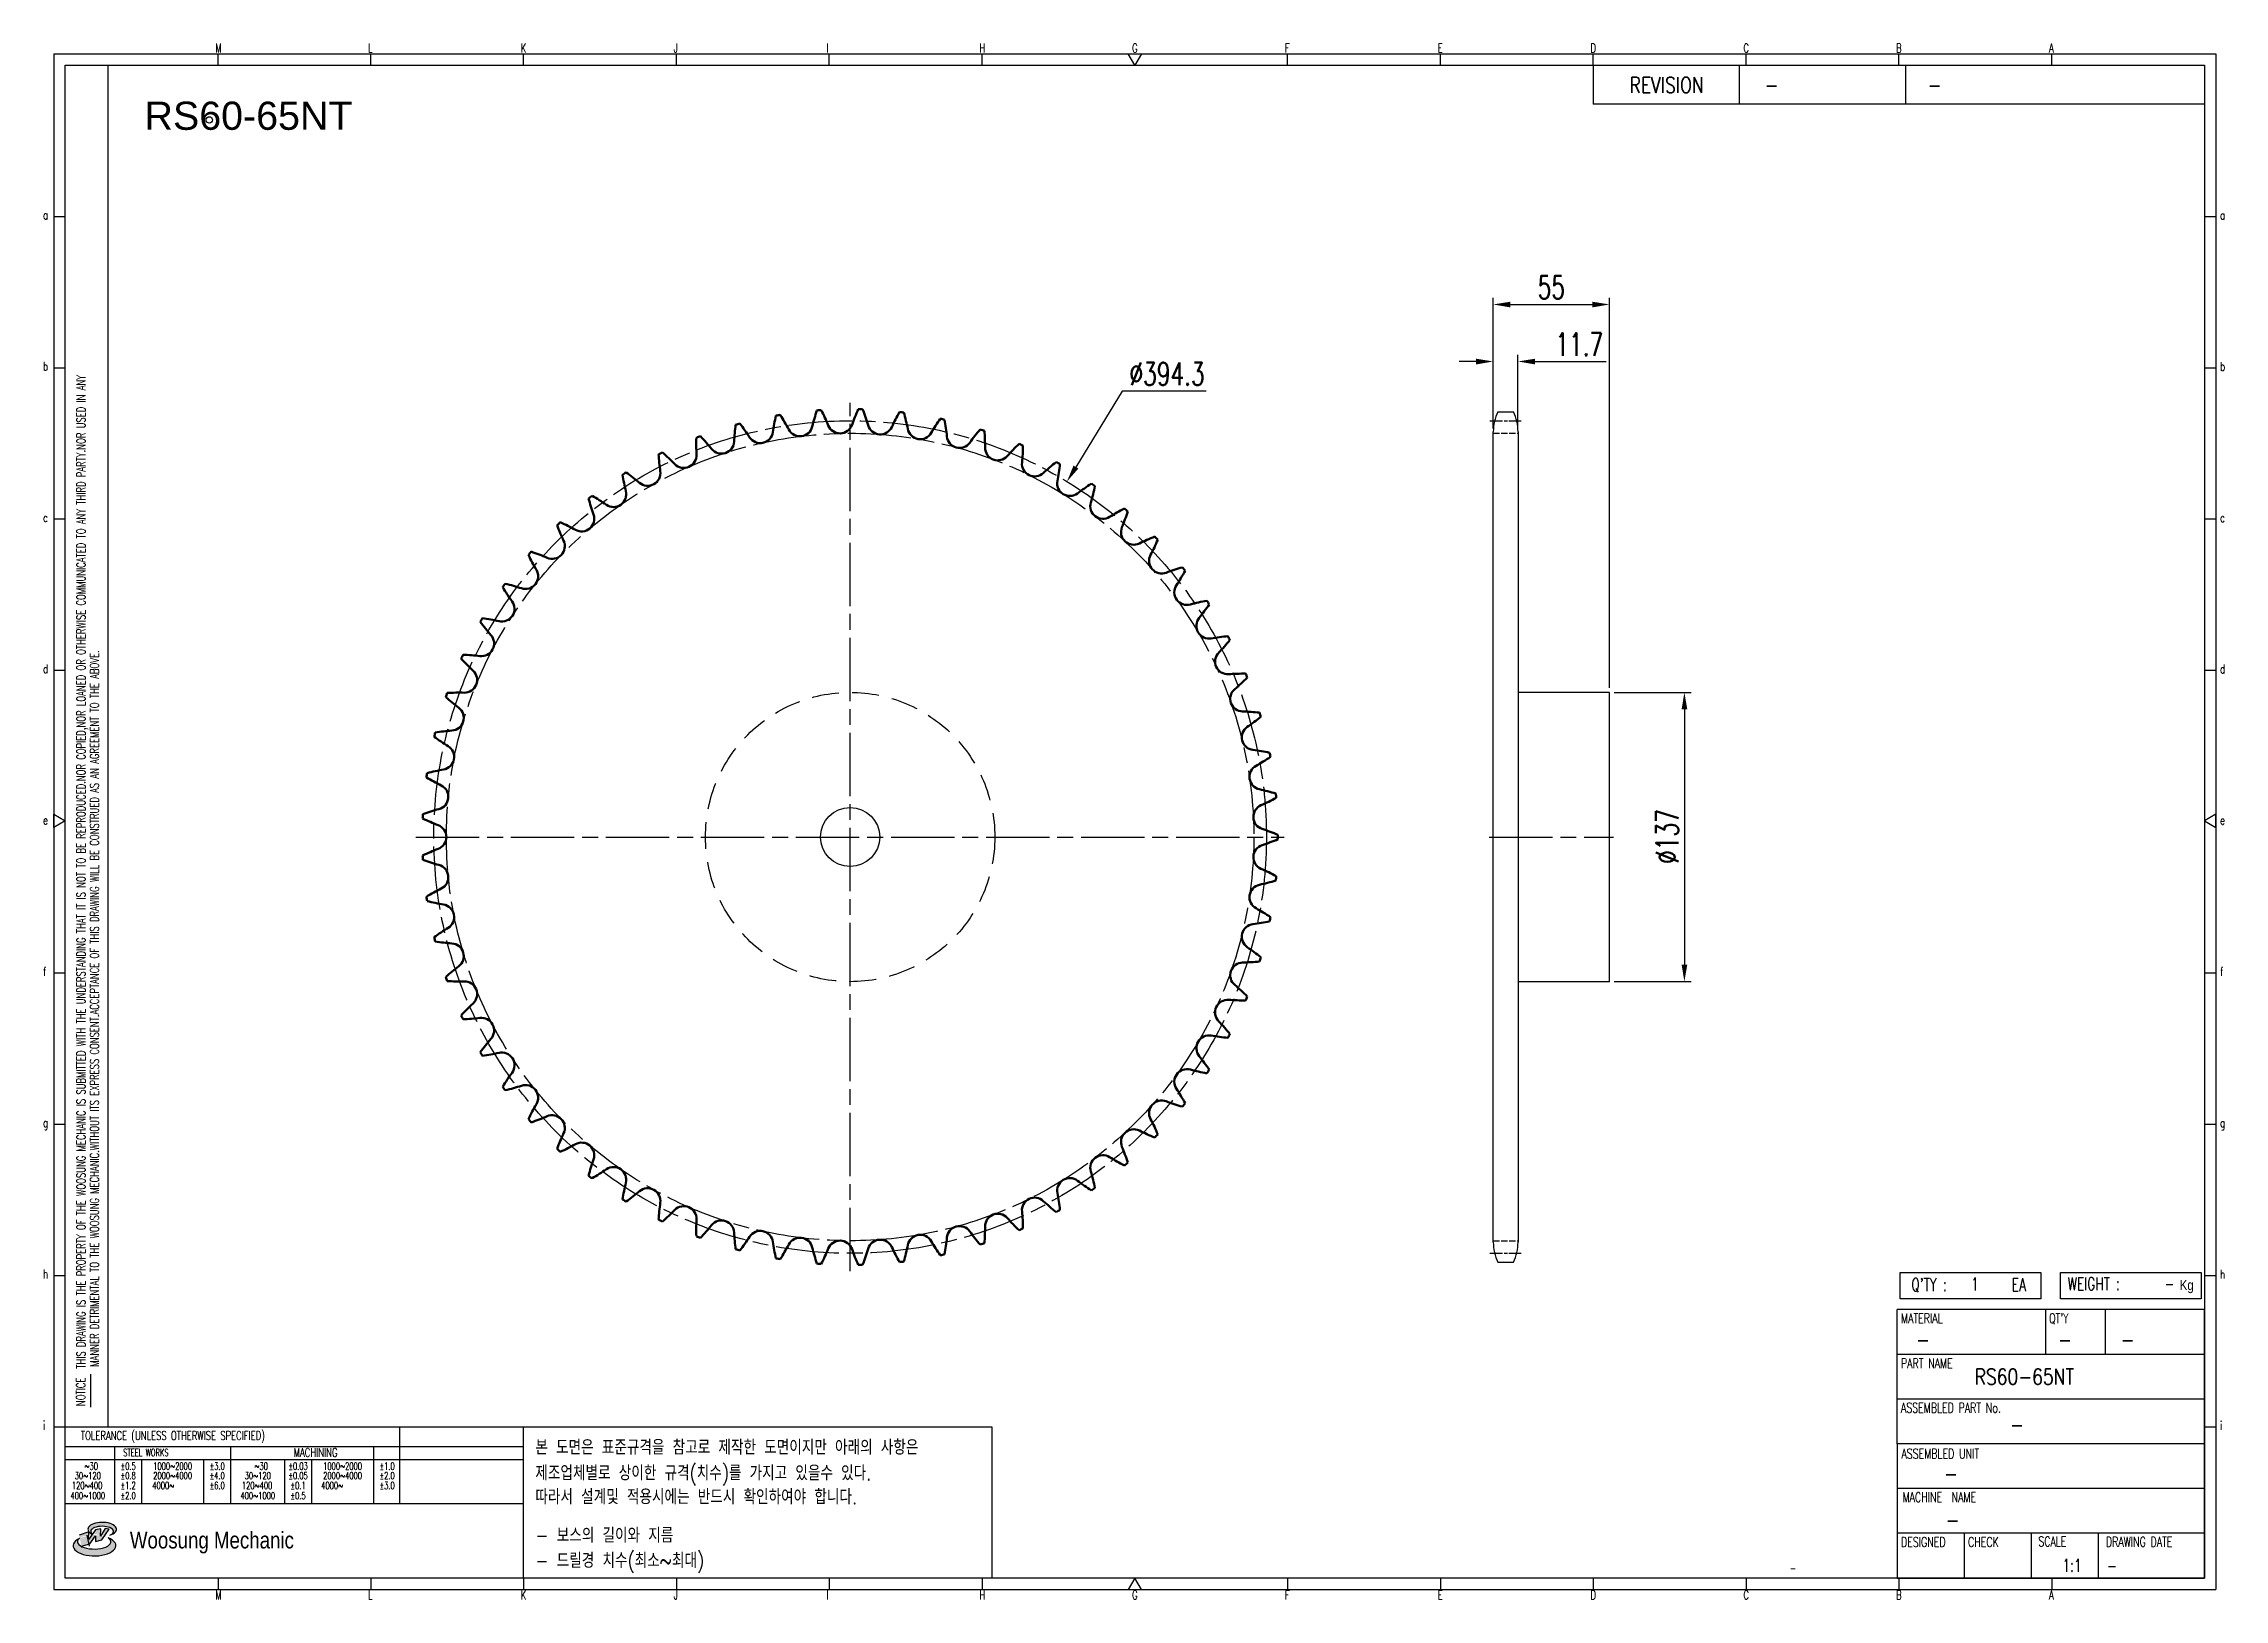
# Model space of a CAD drawing. Header units: millimetres. Extents: x 24038 to 25071, y 27 to 764.
import ezdxf
from ezdxf.enums import TextEntityAlignment as Align

# ---------------------------------------------------------------- set-up
doc = ezdxf.new("R2010")
doc.units = ezdxf.units.MM
for name, pattern in [('AM_ISO02W050', [7.5, 6, -1.5]), ('AM_ISO02W050x2', [3.75, 3, -0.75]), ('AM_ISO08W050', [18, 12, -1.5, 3, -1.5]), ('AM_ISO08W050x2', [9, 6, -0.75, 1.5, -0.75]), ('HIDDEN', [9.525, 6.35, -3.175])]:
    doc.linetypes.add(name, pattern=pattern)
for name, color, linetype, lineweight in [('AM_0N', 7, 'Continuous', 50), ('AM_3N', 6, 'AM_ISO02W050', 25), ('AM_7N', 4, 'AM_ISO08W050', 25)]:
    doc.layers.add(name, color=color, linetype=linetype, lineweight=lineweight)
for name, color, linetype in [('HL', 2, 'HIDDEN'), ('S-DIM', 7, 'Continuous'), ('TITLE', 7, 'Continuous'), ('도면레이아웃', 7, 'Continuous')]:
    doc.layers.add(name, color=color, linetype=linetype)
doc.styles.add('HAN', font='ROMANS.shx', dxfattribs={"width": 0.7, "bigfont": 'whgtxt.shx'})
doc.styles.add('HKD_ST2', font='romans.shx', dxfattribs={"width": 0.7, "height": 4, "bigfont": '@extfont2.shx'})
doc.styles.add('HSG', font='SIMPLEX.shx', dxfattribs={"width": 0.7, "bigfont": 'HSG.shx'})
doc.styles.add('ROMANS', font='romans.shx', dxfattribs={"width": 0.7, "bigfont": 'whgtxt.shx'})
doc.styles.add('SLDTEXTSTYLE4', font='arial.ttf', dxfattribs={"width": 0.8})
doc.styles.get("Standard").update_dxf_attribs({"font": 'arial.ttf'})
doc.dimstyles.new('APP23', dxfattribs={"dimscale": 4.5, "dimtxt": 2.4, "dimasz": 1.8, "dimexe": 0.7, "dimexo": 0.5, "dimgap": 0.6, "dimtad": 1, "dimtoh": 1, "dimdec": 1, "dimrnd": 0.01, "dimzin": 9, "dimdsep": 46, "dimtxsty": 'HSG', "dimcen": 0, "dimclrd": 1, "dimclre": 1, "dimclrt": 256, "dimazin": 2, "dimtp": 1, "dimtm": 1, "dimtfac": 0.5, "dimtdec": 1, "dimtix": 1, "dimtofl": 0, "dimtmove": 0, "dimatfit": 3, "dimfxl": 0, "dimtvp": 1, "dimtolj": 2, "dimlwd": -1, "dimlwe": -1, "dimarcsym": 0})

# ---------------------------------------------------------------- blocks, each defined once
blk = doc.blocks.new('SUYWSHJH')
at = {"layer": '도면레이아웃'}
h = blk.add_hatch(color=10, dxfattribs=at)
h.paths.add_polyline_path([(1.544, 35.177), (1.554, 34.966), (1.779, 35.034), (2.054, 35.422), (1.908, 35.446), (1.728, 35.167), (1.741, 35.439), (1.547, 35.405), (1.292, 35.041), (1.295, 35.33), (0.943, 35.208), (1.03, 34.8), (1.336, 34.885)])
edge = h.paths.add_edge_path()
edge.add_ellipse((1.795, 35.421), major_axis=(-0.53, 0), ratio=0.487785, start_angle=122.36065, end_angle=403.39574)
edge.add_line((1.411, 35.244), (1.419, 35.261))
edge.add_ellipse((1.798, 35.344), major_axis=(-0.423, 0), ratio=0.444396, start_angle=131.58977, end_angle=386.19408, ccw=False)
edge = h.paths.add_edge_path()
edge.add_ellipse((1.512, 34.815), major_axis=(-0.793, 0), ratio=0.480113, start_angle=314.67633, end_angle=590.85213)
edge.add_ellipse((1.501, 34.958), major_axis=(-0.62, 0), ratio=0.43311, start_angle=331.7024, end_angle=574.42495, ccw=False)
for p, q in [((0, 90.118), (80.15, 90.118)), ((0, 90.118), (0, 33.191)), ((6.089, 89.693), (6.089, 90.118)), ((11.753, 89.693), (11.753, 90.118)), ((17.418, 89.693), (17.418, 90.118)), ((23.082, 89.693), (23.082, 90.118)), ((28.746, 89.693), (28.746, 90.118)), ((34.411, 89.693), (34.411, 90.118)), ((45.739, 89.693), (45.739, 90.118)), ((51.404, 89.693), (51.404, 90.118)), ((57.068, 89.693), (57.068, 90.118)), ((62.732, 89.693), (62.732, 90.118)), ((68.397, 89.693), (68.397, 90.118)), ((74.061, 89.693), (74.061, 90.118)), ((80.15, 90.118), (80.15, 33.191)), ((0, 84.085), (0.425, 84.085)), ((79.725, 84.085), (80.15, 84.085)), ((0, 78.478), (0.425, 78.478)), ((79.725, 78.478), (80.15, 78.478)), ((0, 72.87), (0.425, 72.87)), ((79.725, 72.87), (80.15, 72.87)), ((0, 67.262), (0.425, 67.262)), ((79.725, 67.262), (80.15, 67.262)), ((0, 56.047), (0.425, 56.047)), ((79.725, 56.047), (80.15, 56.047)), ((0, 50.439), (0.425, 50.439)), ((79.725, 50.439), (80.15, 50.439)), ((0, 44.832), (0.425, 44.832)), ((79.725, 44.832), (80.15, 44.832)), ((1.377, 39.947), (1.377, 41.174)), ((0, 39.224), (0.425, 39.224)), ((79.725, 39.224), (80.15, 39.224)), ((0, 33.191), (80.15, 33.191)), ((6.089, 33.616), (6.089, 33.191)), ((11.753, 33.616), (11.753, 33.191)), ((17.418, 33.616), (17.418, 33.191)), ((23.082, 33.616), (23.082, 33.191)), ((28.746, 33.616), (28.746, 33.191)), ((34.411, 33.616), (34.411, 33.191)), ((45.739, 33.616), (45.739, 33.191)), ((51.404, 33.616), (51.404, 33.191)), ((57.068, 33.616), (57.068, 33.191)), ((62.732, 33.616), (62.732, 33.191)), ((68.397, 33.616), (68.397, 33.191)), ((74.061, 33.616), (74.061, 33.191))]:
    blk.add_line(p, q)
at = {"color": 2}
for p, q in [((2.017, 39.224), (2.017, 89.693)), ((0.425, 39.224), (17.418, 39.224)), ((12.816, 39.224), (12.816, 36.382)), ((17.418, 33.616), (17.418, 39.224)), ((0.425, 38.487), (17.418, 38.487)), ((0.425, 38.012), (17.418, 38.012)), ((2.257, 38.487), (2.257, 36.382)), ((3.257, 38.012), (3.257, 36.382)), ((5.557, 38.012), (5.557, 36.382)), ((6.557, 38.5), (6.557, 36.382)), ((8.557, 38.012), (8.557, 36.382)), ((9.557, 38.026), (9.557, 36.382)), ((11.857, 38.487), (11.857, 36.382)), ((0.425, 36.382), (17.418, 36.382))]:
    blk.add_line(p, q, dxfattribs=at)
at = {"color": 6, "ltscale": 0.5}
for p, q in [((57.068, 89.693), (57.068, 88.246)), ((62.47, 89.693), (62.47, 88.246)), ((68.635, 89.693), (68.635, 88.246)), ((79.725, 88.246), (57.068, 88.246)), ((68.336, 38.59), (68.336, 43.563)), ((79.725, 43.563), (68.336, 43.563)), ((73.827, 43.563), (73.827, 41.905)), ((76.037, 43.563), (76.037, 41.905)), ((79.725, 38.59), (79.725, 43.563)), ((79.725, 41.905), (68.336, 41.905)), ((79.725, 40.248), (68.336, 40.248)), ((68.336, 38.59), (68.336, 33.616)), ((79.725, 38.59), (68.336, 38.59)), ((79.725, 33.616), (79.725, 38.59)), ((79.725, 36.932), (68.336, 36.932)), ((79.725, 35.274), (68.336, 35.274)), ((70.822, 33.616), (70.822, 35.274)), ((73.309, 33.616), (73.309, 35.274)), ((75.796, 33.616), (75.796, 35.274)), ((68.336, 33.616), (79.725, 33.616))]:
    blk.add_line(p, q, dxfattribs=at)
for points in [[(40.075, 89.693), (39.83, 90.118), (40.32, 90.118)], [(0.425, 89.693), (79.725, 89.693), (79.725, 33.616), (0.425, 33.616)], [(0.425, 61.679), (0, 61.433), (0, 61.924)], [(79.725, 61.679), (80.15, 61.433), (80.15, 61.924)], [(40.075, 33.616), (39.83, 33.191), (40.32, 33.191)]]:
    blk.add_lwpolyline(points, close=True)
at = {"layer": 'TITLE', "color": 20}
for p, q in [((68.449, 43.961), (68.449, 44.936)), ((68.449, 44.936), (73.654, 44.936)), ((73.654, 44.936), (73.654, 43.961)), ((74.39, 43.961), (74.39, 44.936)), ((74.39, 44.936), (79.595, 44.936)), ((79.595, 44.936), (79.595, 43.961)), ((73.654, 43.961), (68.449, 43.961)), ((79.595, 43.961), (74.39, 43.961))]:
    blk.add_line(p, q, dxfattribs=at)
at = {"layer": '도면레이아웃'}
for p, q in [((1.295, 35.33), (0.943, 35.208)), ((1.03, 34.8), (1.336, 34.885)), ((1.224, 35.208), (1.311, 34.8)), ((1.224, 35.208), (1.224, 35.208)), ((1.547, 35.405), (1.292, 35.041)), ((1.292, 35.041), (1.295, 35.33)), ((1.336, 34.885), (1.544, 35.177)), ((1.419, 35.261), (1.411, 35.244)), ((1.544, 35.177), (1.554, 34.966)), ((1.741, 35.439), (1.547, 35.405)), ((1.554, 34.966), (1.779, 35.034)), ((1.908, 35.446), (1.728, 35.167)), ((1.728, 35.167), (1.741, 35.439)), ((1.779, 35.034), (2.054, 35.422)), ((2.054, 35.422), (1.908, 35.446))]:
    blk.add_line(p, q, dxfattribs=at)
for centre, major_axis, ratio, start_param, end_param in [((1.795, 35.421), (-0.53, 0), 0.487785, 2.135596, 7.040584), ((1.512, 34.815), (-0.793, 0), 0.480113, 5.492138, 10.312315), ((1.501, 34.958), (-0.62, 0), 0.43311, 5.789299, 10.025607), ((1.798, 35.344), (-0.423, 0), 0.444396, 2.296675, 6.740358)]:
    blk.add_ellipse(centre, major_axis=major_axis, ratio=ratio, start_param=start_param, end_param=end_param, dxfattribs=at)
at = {"color": 4, "style": 'HKD_ST2', "width": 0.7}
for s, p in [('M', (5.988, 90.164)), ('L', (11.652, 90.164)), ('K', (17.316, 90.164)), ('J', (22.981, 90.164)), ('I', (28.645, 90.164)), ('H', (34.309, 90.164)), ('G', (39.974, 90.164)), ('F', (45.638, 90.164)), ('E', (51.302, 90.164)), ('D', (56.967, 90.164)), ('C', (62.631, 90.164)), ('B', (68.295, 90.164)), ('A', (73.96, 90.164)), ('a', (-0.395, 83.976)), ('a', (80.305, 83.97)), ('b', (-0.395, 78.368)), ('b', (80.305, 78.362)), ('c', (-0.395, 72.76)), ('c', (80.305, 72.754)), ('d', (-0.395, 67.153)), ('d', (80.305, 67.147)), ('e', (-0.395, 61.545)), ('e', (80.305, 61.539)), ('f', (-0.395, 55.937)), ('f', (80.305, 55.931)), ('g', (-0.395, 50.33)), ('g', (80.305, 50.324)), ('h', (-0.395, 44.722)), ('h', (80.305, 44.716)), ('i', (-0.395, 39.114)), ('i', (80.305, 39.108)), ('M', (5.988, 32.824)), ('L', (11.652, 32.824)), ('K', (17.316, 32.824)), ('J', (22.981, 32.824)), ('I', (28.645, 32.824)), ('H', (34.309, 32.824)), ('G', (39.974, 32.824)), ('F', (45.638, 32.824)), ('E', (51.302, 32.824)), ('D', (56.967, 32.824)), ('C', (62.631, 32.824)), ('B', (68.295, 32.824)), ('A', (73.96, 32.824))]:
    blk.add_text(s, height=0.326, dxfattribs=at).set_placement(p)
for s, height, style, width, p in [('REVISION', 0.5806, 'HAN', 0.8, (58.415, 88.664)), ('-', 0.581, 'HAN', 0.8, (63.426, 88.664)), ('-', 0.581, 'HAN', 0.8, (69.468, 88.664)), ("Q'TY : ", 0.4746, 'HKD_ST2', 0.7, (68.857, 44.253)), ('1', 0.475, 'HKD_ST2', 0.7, (71.071, 44.275)), ('EA', 0.4746, 'HKD_ST2', 0.7, (72.578, 44.253)), ('WEIGHT : ', 0.4746, 'HKD_ST2', 0.7, (74.65, 44.286)), ('-', 0.581, 'HAN', 0.8, (69.029, 42.157)), ('-', 0.581, 'HAN', 0.8, (74.289, 42.157)), ('-', 0.581, 'HAN', 0.8, (76.623, 42.157)), ('-', 0.581, 'HAN', 0.8, (72.515, 39.013)), ('-', 0.581, 'HAN', 0.8, (70.067, 37.189)), ('-', 0.581, 'HAN', 0.8, (70.126, 35.48)), ('1:1', 0.4746, 'HKD_ST2', 0.7, (74.458, 33.848)), ('-', 0.475, 'HKD_ST2', 0.7, (76.112, 33.837))]:
    blk.add_text(s, height=height, dxfattribs=dict(style=style, width=width)).set_placement(p)
at = {"color": 6, "style": 'HKD_ST2', "width": 0.7}
for s, p in [(' THIS DRAWING IS THE PROPERTY OF THE WOOSUNG MECHANIC IS SUBMITTED WITH THE UNDERSTANDING THAT IT IS NOT TO BE REPRODUCED.NOR COPIED,NOR LOANED OR OTHERWISE COMMUNICATED TO ANY THIRD PARTY.NOR USED IN ANY', (1.173, 41.217)), ('MANNER DETRIMENTAL TO THE WOOSUNG MECHANIC.WITHOUT ITS EXPRESS CONSENT.ACCEPTANCE OF THIS DRAWING WILL BE CONSTRUED AS AN AGREEMENT TO THE ABOVE.', (1.672, 41.447))]:
    blk.add_text(s, height=0.326266, rotation=90, dxfattribs=at).set_placement(p)
at = {"style": 'HKD_ST2', "width": 0.7}
blk.add_text('-', height=0.475, dxfattribs=at).set_placement((78.613, 44.286), align=Align.RIGHT)
at = {"color": 4, "style": 'HKD_ST2', "width": 0.7}
for s, height, p in [('MATERIAL', 0.3651, (68.474, 43.425)), ("QT'Y", 0.3651, (73.965, 43.425)), ('PART NAME', 0.3651, (68.474, 41.756)), ('ASSEMBLED PART No.', 0.36511, (68.474, 40.109)), ('ASSEMBLED UNIT', 0.36511, (68.49, 38.408)), ('MACHINE  NAME', 0.36511, (68.532, 36.794)), ('DESIGNED', 0.3651, (68.474, 35.136)), ('CHECK', 0.3651, (70.961, 35.136)), ('SCALE', 0.3651, (73.566, 35.153)), ('DRAWING DATE', 0.36511, (76.071, 35.141))]:
    blk.add_text(s, height=height, dxfattribs=at).set_placement(p, align=Align.TOP_LEFT)
at = {"style": 'HKD_ST2', "width": 0.7}
blk.add_text('NOTICE', height=0.3263, rotation=90, dxfattribs=at).set_placement((1.163, 39.988))
for s, height, style, width, p in [('TOLERANCE (UNLESS OTHERWISE SPECIFIED)', 0.32627, 'HKD_ST2', 0.7, (4.417, 38.896)), ('-', 0.326, 'ROMANS', 0.65, (64.469, 33.975))]:
    blk.add_text(s, height=height, dxfattribs=dict(style=style, width=width)).set_placement(p, align=Align.MIDDLE_CENTER)
at = {"color": 4, "style": 'HKD_ST2', "width": 0.7}
for s, height, p in [('STEEL WORKS', 0.26101, (3.416, 38.268)), ('MACHINING', 0.3263, (9.707, 38.27)), ('%%P0.5', 0.261, (2.757, 37.762)), ('%%P0.8', 0.261, (2.757, 37.411)), ('%%P3.0', 0.261, (6.057, 37.762)), ('%%P4.0', 0.261, (6.057, 37.411)), ('%%P0.03', 0.261, (9.057, 37.762)), ('%%P0.05', 0.261, (9.057, 37.411)), ('%%P1.0', 0.261, (12.357, 37.762)), ('%%P2.0', 0.261, (12.357, 37.411)), ('%%P1.2', 0.261, (2.757, 37.045)), ('%%P2.0', 0.261, (2.757, 36.67)), ('%%P6.0', 0.261, (6.057, 37.045)), ('%%P0.1', 0.261, (9.057, 37.045)), ('%%P0.5', 0.261, (9.057, 36.67)), ('%%P3.0', 0.261, (12.357, 37.045))]:
    blk.add_text(s, height=height, dxfattribs=at).set_placement(p, align=Align.MIDDLE)
for s, height, p in [('30%%126120', 0.261, (1.263, 37.411)), ('%%12630', 0.261, (1.389, 37.762)), ('2000%%1264000', 0.26101, (4.407, 37.411)), ('1000%%1262000', 0.26101, (4.407, 37.762)), ('30%%126120', 0.261, (7.563, 37.411)), ('%%12630', 0.261, (7.689, 37.762)), ('2000%%1264000', 0.26101, (10.707, 37.411)), ('1000%%1262000', 0.26101, (10.707, 37.762)), ('400%%1261000', 0.26101, (1.263, 36.67)), ('120%%126400', 0.26101, (1.237, 37.045)), ('4000%%126', 0.261, (4.061, 37.045)), ('400%%1261000', 0.26101, (7.563, 36.67)), ('120%%126400', 0.26101, (7.537, 37.045)), ('4000%%126', 0.261, (10.321, 37.045))]:
    blk.add_text(s, height=height, dxfattribs=at).set_placement(p, align=Align.MIDDLE_CENTER)
at = {"color": 1, "style": 'SLDTEXTSTYLE4', "width": 0.8}
blk.add_text('Woosung Mechanic', height=0.61957, dxfattribs=at).set_placement((2.822, 34.711))
at = {"layer": 'TITLE', "width": 0.8}
blk.add_text('Kg', height=0.3789, dxfattribs=at).set_placement((78.807, 44.286))
blk = doc.blocks.new('*D2')
at = {"layer": 'Defpoints', "color": 0, "transparency": 16777216}
for p in [(24522.7, 556.3), (24317.3, 219.7)]:
    blk.add_point(p, dxfattribs=at)
at = {"layer": 'S-DIM', "color": 1, "transparency": 16777216}
for p, q in [((24548.9, 599.2), (24526.9, 563.2)), ((24588.7, 599.2), (24548.9, 599.2))]:
    blk.add_line(p, q, dxfattribs=at)
blk.add_solid([(24525.8, 563.9), (24528.1, 562.5), (24522.7, 556.3)], dxfattribs=at)
at = {"layer": 'S-DIM', "transparency": 16777216, "insert": (24570.1, 607.3), "char_height": 10.8, "attachment_point": 5, "style": 'HSG'}
blk.add_mtext('\\A2;∅394.3', dxfattribs=at)
blk = doc.blocks.new('*D3')
at = {"layer": 'Defpoints', "color": 0, "transparency": 16777216}
for p in [(24736.3, 613.2), (24724.6, 579.2), (24736.3, 579.2)]:
    blk.add_point(p, dxfattribs=at)
at = {"layer": 'S-DIM', "color": 1, "transparency": 16777216}
for p, q in [((24716.5, 613.2), (24708.4, 613.2)), ((24724.6, 581.4), (24724.6, 616.3)), ((24736.3, 581.4), (24736.3, 616.3)), ((24744.4, 613.2), (24778.1, 613.2))]:
    blk.add_line(p, q, dxfattribs=at)
for points in [[(24716.5, 614.5), (24716.5, 611.8), (24724.6, 613.2)], [(24744.4, 614.5), (24744.4, 611.8), (24736.3, 613.2)]]:
    blk.add_solid(points, dxfattribs=at)
at = {"layer": 'S-DIM', "transparency": 16777216, "insert": (24765.3, 621.3), "char_height": 10.8, "attachment_point": 5, "style": 'HSG'}
blk.add_mtext('\\A2;11.7', dxfattribs=at)
blk = doc.blocks.new('*D4')
at = {"layer": 'Defpoints', "color": 0, "transparency": 16777216}
for p in [(24779.6, 640.2), (24724.6, 579.2), (24779.6, 456.5)]:
    blk.add_point(p, dxfattribs=at)
at = {"layer": 'S-DIM', "color": 1, "transparency": 16777216}
for p, q in [((24724.6, 581.4), (24724.6, 643.3)), ((24779.6, 458.7), (24779.6, 643.3)), ((24732.7, 640.2), (24771.5, 640.2))]:
    blk.add_line(p, q, dxfattribs=at)
for points in [[(24732.7, 641.5), (24732.7, 638.8), (24724.6, 640.2)], [(24771.5, 641.5), (24771.5, 638.8), (24779.6, 640.2)]]:
    blk.add_solid(points, dxfattribs=at)
at = {"layer": 'S-DIM', "transparency": 16777216, "insert": (24752.1, 648.3), "char_height": 10.8, "attachment_point": 5, "style": 'HSG'}
blk.add_mtext('\\A2;55', dxfattribs=at)
blk = doc.blocks.new('*D5')
at = {"layer": 'Defpoints', "color": 0, "transparency": 16777216}
for p in [(24779.6, 456.5), (24779.6, 319.5), (24815.1, 319.5)]:
    blk.add_point(p, dxfattribs=at)
at = {"layer": 'S-DIM', "color": 1, "transparency": 16777216}
for p, q in [((24781.9, 456.5), (24818.3, 456.5)), ((24815.1, 448.4), (24815.1, 327.6)), ((24781.9, 319.5), (24818.3, 319.5))]:
    blk.add_line(p, q, dxfattribs=at)
for points in [[(24813.8, 448.4), (24816.5, 448.4), (24815.1, 456.5)], [(24813.8, 327.6), (24816.5, 327.6), (24815.1, 319.5)]]:
    blk.add_solid(points, dxfattribs=at)
at = {"layer": 'S-DIM', "transparency": 16777216, "insert": (24807, 388.2), "char_height": 10.8, "attachment_point": 5, "rotation": 90, "style": 'HSG'}
blk.add_mtext('\\A2;%%c137', dxfattribs=at)

msp = doc.modelspace()

# ---------------------------------------------------------------- linework, layer by layer
for p, q in [((24726.7, 589.35), (24734.23, 589.35)), ((24724.62, 196.13), (24724.62, 579.85)), ((24736.32, 579.85), (24736.32, 196.13)), ((24779.62, 456.49), (24736.32, 456.49)), ((24779.62, 319.49), (24779.62, 456.49)), ((24779.62, 319.49), (24736.32, 319.49)), ((24726.7, 186.63), (24734.23, 186.63))]:
    msp.add_line(p, q)
at = {"color": 4}
msp.add_lwpolyline([(24265.38, 108.73), (24487.18, 108.73), (24487.18, 37.08), (24265.38, 37.08)], close=True, dxfattribs=at)
for centre, radius in [((24116.51, 727.56), 1.54), ((24420.01, 387.99), 14)]:
    msp.add_circle(centre, radius)
for centre, start, end in [((24747.32, 579.85), 155.25994, 180), ((24713.62, 579.85), 0, 24.74006), ((24747.32, 196.13), 180, 204.74006), ((24713.62, 196.13), 335.25994, 0)]:
    msp.add_arc(centre, 22.7, start, end)
at = {"layer": 'AM_0N'}
for centre, radius, start, end in [((24495.08, 559.54), 95.76, 161.44157, 166.23077), ((24420.01, 387.99), 202.64, 93.86351, 94.44419), ((24320.93, 546.89), 95.76, 22.07692, 26.86612), ((24511.29, 551.49), 95.76, 155.90311, 160.69231), ((24420.01, 387.99), 202.64, 88.32504, 88.90572), ((24336.73, 555.71), 95.76, 16.53846, 21.32766), ((24526.64, 541.92), 95.76, 150.36465, 155.15385), ((24420.01, 387.99), 202.64, 82.78658, 83.36726), ((24353.31, 562.97), 95.76, 11, 15.7892), ((24460.73, 570.77), 95.76, 172.5185, 177.30769), ((24420.01, 387.99), 202.64, 104.94043, 105.52111), ((24292.25, 524.9), 95.76, 33.15385, 37.94304), ((24377.45, 580.55), 6.01, 213.15385, 351.76923), ((24478.18, 565.98), 95.76, 166.98003, 171.76923), ((24420.01, 387.99), 202.64, 99.40197, 99.98265), ((24306.06, 536.59), 95.76, 27.61538, 32.40458), ((24396.24, 583.76), 6.01, 207.61538, 346.23077), ((24415.24, 585.14), 6.01, 202.07692, 340.69231), ((24434.29, 584.68), 6.01, 196.53846, 335.15385), ((24453.21, 582.39), 6.01, 191, 329.61538), ((24541, 530.91), 95.76, 144.82619, 149.61538), ((24420.01, 387.99), 202.64, 77.24812, 77.8288), ((24370.51, 568.59), 95.76, 5.46154, 10.25074), ((24554.23, 518.56), 95.76, 139.28773, 144.07692), ((24420.01, 387.99), 202.64, 71.70966, 72.29034), ((24388.17, 572.52), 95.76, 359.92308, 4.71227), ((24420.01, 387.99), 202.64, 116.01735, 116.59803), ((24424.85, 575.19), 95.76, 183.59542, 188.38462), ((24268.33, 497.8), 95.76, 44.23077, 49.01997), ((24341.25, 568.79), 6.01, 224.23077, 2.84615), ((24442.9, 573.84), 95.76, 178.05696, 182.84615), ((24420.01, 387.99), 202.64, 110.47889, 111.05957), ((24279.63, 511.93), 95.76, 38.69231, 43.4815), ((24359.07, 575.55), 6.01, 218.69231, 357.30769), ((24471.82, 578.27), 6.01, 185.46154, 324.07692), ((24489.94, 572.38), 6.01, 179.92308, 318.53846), ((24566.21, 505), 95.76, 133.74926, 138.53846), ((24420.01, 387.99), 202.64, 66.1712, 66.75188), ((24406.13, 574.73), 95.76, 354.38462, 359.17381), ((24420.01, 387.99), 202.64, 121.55581, 122.13649), ((24406.76, 574.78), 95.76, 189.13388, 193.92308), ((24258.44, 482.65), 95.76, 49.76923, 54.55843), ((24324.17, 560.35), 6.01, 229.76923, 8.38462), ((24507.41, 564.77), 6.01, 174.38462, 313), ((24576.82, 490.34), 95.76, 128.2108, 133), ((24420.01, 387.99), 202.64, 60.63274, 61.21342), ((24424.22, 575.2), 95.76, 348.84615, 353.63535), ((24420.01, 387.99), 202.64, 127.09428, 127.67496), ((24388.8, 572.63), 95.76, 194.67234, 199.46154), ((24250.06, 466.61), 95.76, 55.30769, 60.09689), ((24307.98, 550.29), 6.01, 235.30769, 13.92308), ((24524.06, 555.51), 6.01, 168.84615, 307.46154), ((24585.96, 474.73), 95.76, 122.67234, 127.46154), ((24442.26, 573.92), 95.76, 343.30769, 348.09689), ((24420.01, 387.99), 202.64, 55.09428, 55.67496), ((24420.01, 387.99), 202.64, 132.63274, 133.21342), ((24243.26, 449.84), 95.76, 60.84615, 65.63535), ((24292.84, 538.72), 6.01, 240.84615, 19.46154), ((24539.75, 544.69), 6.01, 163.30769, 301.92308), ((24593.56, 458.31), 95.76, 117.13388, 121.92308), ((24460.11, 570.9), 95.76, 337.76923, 342.55843), ((24420.01, 387.99), 202.64, 49.55581, 50.13649), ((24278.89, 525.74), 6.01, 246.38462, 25), ((24371.12, 568.75), 95.76, 200.2108, 205), ((24554.31, 532.4), 6.01, 157.76923, 296.38462), ((24599.54, 441.23), 95.76, 111.59542, 116.38462), ((24477.57, 566.18), 95.76, 332.23077, 337.01997), ((24420.01, 387.99), 202.64, 44.01735, 44.59803), ((24420.01, 387.99), 202.64, 138.1712, 138.75188), ((24353.9, 563.19), 95.76, 205.74926, 210.53846), ((24238.12, 432.5), 95.76, 66.38462, 71.17381), ((24567.62, 518.76), 6.01, 152.23077, 290.84615), ((24420.01, 387.99), 202.64, 143.70966, 144.29034), ((24337.3, 555.99), 95.76, 211.28773, 216.07692), ((24234.67, 414.73), 95.76, 71.92308, 76.71227), ((24266.25, 511.48), 6.01, 251.92308, 30.53846), ((24603.84, 423.66), 95.76, 106.05696, 110.84615), ((24579.55, 503.91), 6.01, 146.69231, 285.30769), ((24494.5, 559.79), 95.76, 326.69231, 331.4815), ((24420.01, 387.99), 202.64, 38.47889, 39.05957), ((24255.05, 496.06), 6.01, 257.46154, 36.07692), ((24606.42, 405.75), 95.76, 100.5185, 105.30769), ((24510.73, 551.8), 95.76, 321.15385, 325.94304), ((24420.01, 387.99), 202.64, 32.94043, 33.52111), ((24420.01, 387.99), 202.64, 149.24812, 149.8288), ((24321.47, 547.23), 95.76, 216.82619, 221.61538), ((24232.95, 396.72), 95.76, 77.46154, 82.25074), ((24590, 487.97), 6.01, 141.15385, 279.76923), ((24245.39, 479.64), 6.01, 263, 41.61538), ((24607.27, 387.67), 95.76, 94.98003, 99.76923), ((24598.85, 471.09), 6.01, 135.61538, 274.23077), ((24526.12, 542.28), 95.76, 315.61538, 320.40458), ((24420.01, 387.99), 202.64, 27.40197, 27.98265), ((24420.01, 387.99), 202.64, 154.78658, 155.36726), ((24306.57, 536.97), 95.76, 222.36465, 227.15385), ((24232.98, 378.63), 95.76, 83, 87.7892), ((24237.36, 462.36), 6.01, 268.53846, 47.15385), ((24606.36, 369.6), 95.76, 89.44157, 94.23077), ((24420.01, 387.99), 202.64, 21.86351, 22.44419), ((24420.01, 387.99), 202.64, 160.32504, 160.90572), ((24234.76, 360.62), 95.76, 88.53846, 93.32766), ((24606.04, 453.45), 6.01, 130.07692, 268.69231), ((24540.52, 531.32), 95.76, 310.07692, 314.86612), ((24292.72, 525.33), 95.76, 227.90311, 232.69231), ((24231.03, 444.38), 6.01, 274.07692, 52.69231), ((24603.72, 351.7), 95.76, 83.90311, 88.69231), ((24553.79, 519.02), 95.76, 304.53846, 309.32766), ((24420.01, 387.99), 202.64, 16.32504, 16.90572), ((24420.01, 387.99), 202.64, 165.86351, 166.44419), ((24280.05, 512.4), 95.76, 233.44157, 238.23077), ((24238.27, 342.87), 95.76, 94.07692, 98.86612), ((24611.49, 435.19), 6.01, 124.53846, 263.15385), ((24226.47, 425.88), 6.01, 279.61538, 58.23077), ((24599.36, 334.14), 95.76, 78.36465, 83.15385), ((24565.81, 505.5), 95.76, 299, 303.7892), ((24420.01, 387.99), 202.64, 10.78658, 11.36726), ((24420.01, 387.99), 202.64, 171.40197, 171.98265), ((24268.7, 498.31), 95.76, 238.98003, 243.76923), ((24243.47, 325.54), 95.76, 99.61538, 104.40458), ((24615.15, 416.48), 6.01, 119, 257.61538), ((24223.72, 407.02), 6.01, 285.15385, 63.76923), ((24616.99, 397.52), 6.01, 113.46154, 252.07692), ((24593.32, 317.08), 95.76, 72.82619, 77.61538), ((24576.47, 490.88), 95.76, 293.46154, 298.25074), ((24420.01, 387.99), 202.64, 5.24812, 5.8288), ((24420.01, 387.99), 202.64, 176.94043, 177.52111), ((24258.76, 483.2), 95.76, 244.5185, 249.30769), ((24250.32, 308.79), 95.76, 105.15385, 109.94304), ((24222.8, 387.99), 6.01, 290.69231, 69.30769), ((24258.76, 292.78), 95.76, 110.69231, 115.4815), ((24616.99, 378.46), 6.01, 107.92308, 246.53846), ((24585.67, 300.69), 95.76, 67.28773, 72.07692), ((24585.67, 475.29), 95.76, 287.92308, 292.71227), ((24420.01, 387.99), 202.64, 359.70966, 0.29034), ((24420.01, 387.99), 202.64, 182.47889, 183.05957), ((24250.32, 467.19), 95.76, 250.05696, 254.84615), ((24223.72, 368.96), 6.01, 296.23077, 74.84615), ((24576.47, 285.11), 95.76, 61.74926, 66.53846), ((24268.7, 277.67), 95.76, 116.23077, 121.01997), ((24615.15, 359.5), 6.01, 102.38462, 241), ((24593.32, 458.9), 95.76, 282.38462, 287.17381), ((24420.01, 387.99), 202.64, 354.1712, 354.75188), ((24420.01, 387.99), 202.64, 188.01735, 188.59803), ((24243.47, 450.44), 95.76, 255.59542, 260.38462), ((24226.47, 350.1), 6.01, 301.76923, 80.38462), ((24565.81, 270.48), 95.76, 56.2108, 61), ((24280.05, 263.58), 95.76, 121.76923, 126.55843), ((24611.49, 340.79), 6.01, 96.84615, 235.46154), ((24599.36, 441.84), 95.76, 276.84615, 281.63535), ((24420.01, 387.99), 202.64, 348.63274, 349.21342), ((24420.01, 387.99), 202.64, 193.55581, 194.13649), ((24238.27, 433.11), 95.76, 261.13388, 265.92308), ((24231.03, 331.6), 6.01, 307.30769, 85.92308), ((24553.79, 256.96), 95.76, 50.67234, 55.46154), ((24420.01, 387.99), 202.64, 343.09428, 343.67496), ((24292.72, 250.65), 95.76, 127.30769, 132.09689), ((24420.01, 387.99), 202.64, 199.09428, 199.67496), ((24606.04, 322.53), 6.01, 91.30769, 229.92308), ((24603.72, 424.28), 95.76, 271.30769, 276.09689), ((24234.76, 415.36), 95.76, 266.67234, 271.46154), ((24237.36, 313.62), 6.01, 312.84615, 91.46154), ((24598.85, 304.89), 6.01, 85.76923, 224.38462), ((24606.36, 406.38), 95.76, 265.76923, 270.55843), ((24540.52, 244.66), 95.76, 45.13388, 49.92308), ((24420.01, 387.99), 202.64, 337.55581, 338.13649), ((24306.57, 239.01), 95.76, 132.84615, 137.63535), ((24420.01, 387.99), 202.64, 204.63274, 205.21342), ((24232.98, 397.35), 95.76, 272.2108, 277), ((24245.39, 296.34), 6.01, 318.38462, 97), ((24526.12, 233.7), 95.76, 39.59542, 44.38462), ((24321.47, 228.75), 95.76, 138.38462, 143.17381), ((24590, 288.01), 6.01, 80.23077, 218.84615), ((24607.27, 388.31), 95.76, 260.23077, 265.01997), ((24420.01, 387.99), 202.64, 332.01735, 332.59803), ((24420.01, 387.99), 202.64, 210.1712, 210.75188), ((24232.95, 379.26), 95.76, 277.74926, 282.53846), ((24255.05, 279.92), 6.01, 323.92308, 102.53846), ((24510.73, 224.18), 95.76, 34.05696, 38.84615), ((24337.3, 219.99), 95.76, 143.92308, 148.71227), ((24420.01, 387.99), 202.64, 215.70966, 216.29034), ((24234.67, 361.25), 95.76, 283.28773, 288.07692), ((24266.25, 264.5), 6.01, 329.46154, 108.07692), ((24579.55, 272.07), 6.01, 74.69231, 213.30769), ((24494.5, 216.19), 95.76, 28.5185, 33.30769), ((24606.42, 370.23), 95.76, 254.69231, 259.4815), ((24420.01, 387.99), 202.64, 326.47889, 327.05957), ((24353.9, 212.79), 95.76, 149.46154, 154.25074), ((24567.62, 257.22), 6.01, 69.15385, 207.76923), ((24603.84, 352.32), 95.76, 249.15385, 253.94304), ((24420.01, 387.99), 202.64, 320.94043, 321.52111), ((24420.01, 387.99), 202.64, 221.24812, 221.8288), ((24238.12, 343.49), 95.76, 288.82619, 293.61538), ((24278.89, 250.24), 6.01, 335, 113.61538), ((24554.31, 243.58), 6.01, 63.61538, 202.23077), ((24599.54, 334.75), 95.76, 243.61538, 248.40458), ((24477.57, 209.8), 95.76, 22.98003, 27.76923), ((24371.12, 207.23), 95.76, 155, 159.7892), ((24420.01, 387.99), 202.64, 226.78658, 227.36726), ((24243.26, 326.14), 95.76, 294.36465, 299.15385), ((24292.84, 237.26), 6.01, 340.53846, 119.15385), ((24460.11, 205.08), 95.76, 17.44157, 22.23077), ((24420.01, 387.99), 202.64, 315.40197, 315.98265), ((24388.8, 203.35), 95.76, 160.53846, 165.32766), ((24420.01, 387.99), 202.64, 232.32504, 232.90572), ((24250.06, 309.37), 95.76, 299.90311, 304.69231), ((24307.98, 225.69), 6.01, 346.07692, 124.69231), ((24539.75, 231.29), 6.01, 58.07692, 196.69231), ((24442.26, 202.06), 95.76, 11.90311, 16.69231), ((24593.56, 317.67), 95.76, 238.07692, 242.86612), ((24420.01, 387.99), 202.64, 309.86351, 310.44419), ((24406.76, 201.2), 95.76, 166.07692, 170.86612), ((24258.44, 293.33), 95.76, 305.44157, 310.23077), ((24324.17, 215.64), 6.01, 351.61538, 130.23077), ((24507.41, 211.21), 6.01, 47, 185.61538), ((24524.06, 220.47), 6.01, 52.53846, 191.15385), ((24424.22, 200.78), 95.76, 6.36465, 11.15385), ((24585.96, 301.25), 95.76, 232.53846, 237.32766), ((24420.01, 387.99), 202.64, 304.32504, 304.90572), ((24420.01, 387.99), 202.64, 237.86351, 238.44419), ((24424.85, 200.8), 95.76, 171.61538, 176.40458), ((24420.01, 387.99), 202.64, 243.40197, 243.98265), ((24268.33, 278.18), 95.76, 310.98003, 315.76923), ((24341.25, 207.19), 6.01, 357.15385, 135.76923), ((24442.9, 202.14), 95.76, 177.15385, 181.94304), ((24489.94, 203.6), 6.01, 41.46154, 180.07692), ((24566.21, 270.98), 95.76, 221.46154, 226.25074), ((24406.13, 201.25), 95.76, 0.82619, 5.61538), ((24576.82, 285.64), 95.76, 227, 231.7892), ((24420.01, 387.99), 202.64, 298.78658, 299.36726), ((24420.01, 387.99), 202.64, 248.94043, 249.52111), ((24279.63, 264.05), 95.76, 316.5185, 321.30769), ((24359.07, 200.43), 6.01, 2.69231, 141.30769), ((24460.73, 205.21), 95.76, 182.69231, 187.4815), ((24292.25, 251.08), 95.76, 322.05696, 326.84615), ((24377.45, 195.43), 6.01, 8.23077, 146.84615), ((24478.18, 210), 95.76, 188.23077, 193.01997), ((24396.24, 192.22), 6.01, 13.76923, 152.38462), ((24415.24, 190.84), 6.01, 19.30769, 157.92308), ((24434.29, 191.3), 6.01, 24.84615, 163.46154), ((24453.21, 193.6), 6.01, 30.38462, 169), ((24541, 245.07), 95.76, 210.38462, 215.17381), ((24370.51, 207.39), 95.76, 349.74926, 354.53846), ((24471.82, 197.71), 6.01, 35.92308, 174.53846), ((24554.23, 257.42), 95.76, 215.92308, 220.71227), ((24388.17, 203.46), 95.76, 355.28773, 0.07692), ((24420.01, 387.99), 202.64, 293.24812, 293.8288), ((24420.01, 387.99), 202.64, 254.47889, 255.05957), ((24420.01, 387.99), 202.64, 260.01735, 260.59803), ((24306.06, 239.39), 95.76, 327.59542, 332.38462), ((24495.08, 216.44), 95.76, 193.76923, 198.55843), ((24420.01, 387.99), 202.64, 265.55581, 266.13649), ((24320.93, 229.09), 95.76, 333.13388, 337.92308), ((24511.29, 224.49), 95.76, 199.30769, 204.09689), ((24336.73, 220.27), 95.76, 338.67234, 343.46154), ((24526.64, 234.06), 95.76, 204.84615, 209.63535), ((24420.01, 387.99), 202.64, 276.63274, 277.21342), ((24353.31, 213.01), 95.76, 344.2108, 349), ((24420.01, 387.99), 202.64, 282.1712, 282.75188), ((24420.01, 387.99), 202.64, 287.70966, 288.29034), ((24420.01, 387.99), 202.64, 271.09428, 271.67496)]:
    msp.add_arc(centre, radius, start, end, dxfattribs=at)
at = {"layer": 'AM_3N', "linetype": 'AM_ISO02W050x2'}
for p, q in [((24724.62, 579.19), (24736.32, 579.19)), ((24724.62, 196.79), (24736.32, 196.79))]:
    msp.add_line(p, q, dxfattribs=at)
at = {"layer": 'AM_7N', "linetype": 'AM_ISO08W050x2', "ltscale": 5}
for p, q in [((24420.01, 182.36), (24420.01, 593.63)), ((24214.37, 387.99), (24625.64, 387.99)), ((24722.62, 387.99), (24781.62, 387.99))]:
    msp.add_line(p, q, dxfattribs=at)
at = {"layer": 'AM_7N', "linetype": 'AM_ISO08W050x2'}
for p, q in [((24723.05, 585.14), (24737.88, 585.14)), ((24723.05, 190.84), (24737.88, 190.84))]:
    msp.add_line(p, q, dxfattribs=at)
at = {"layer": 'AM_7N', "linetype": 'AM_ISO08W050x2', "ltscale": 5}
for radius in [197.15, 191.2]:
    msp.add_circle((24420.01, 387.99), radius, dxfattribs=at)
at = {"layer": 'HL', "ltscale": 2}
msp.add_circle((24420.01, 387.99), 68.5, dxfattribs=at)

# ---------------------------------------------------------------- block references
at = {"xscale": 12.7763211407858, "yscale": 12.7763211407858, "zscale": 12.7763211407858}
msp.add_blockref('SUYWSHJH', (24042.85, -392.41), dxfattribs=at)

# ---------------------------------------------------------------- texts
at = {"color": 2}
msp.add_text('RS60-65NT', height=13.349, dxfattribs=at).set_placement((24085.86, 722.9))
at = {"style": 'HAN', "width": 0.8}
msp.add_text('RS60-65NT', height=7.418, dxfattribs=at).set_placement((24952.61, 128.68))
at = {"color": 4, "style": 'HAN', "width": 0.8}
for s, p in [('본 도면은 표준규격을 참고로 제작한 도면이지만 아래의 사항은', (24270.94, 95.47)), ('제조업체별로 상이한 규격(치수)를 가지고 있을수 있다.', (24270.94, 83.3)), ('따라서 설계및 적용시에는 반드시 확인하여야 합니다.', (24270.94, 72.01)), ('- 보스의 길이와 지름', (24270.94, 53.81)), ('- 드릴경 치수(최소~최대)', (24270.94, 41.85))]:
    msp.add_text(s, height=7.0188, dxfattribs=at).set_placement(p)

# ---------------------------------------------------------------- dimensions: what is measured, and where the dimension line sits
at = {"layer": 'S-DIM'}
dim = msp.add_linear_dim(base=(24779.62, 640.16), p1=(24724.62, 579.19), p2=(24779.62, 456.49), dimstyle='APP23', dxfattribs=at)
dim.commit()
dim.dimension.update_dxf_attribs({"geometry": '*D4', "text_midpoint": (24752.12, 648.26)})
dim = msp.add_linear_dim(base=(24736.32, 613.16), p1=(24724.62, 579.19), p2=(24736.32, 579.19), dimstyle='APP23', dxfattribs=at)
dim.commit()
dim.dimension.update_dxf_attribs({"geometry": '*D3', "text_midpoint": (24765.3, 613.16), "dimtype": 128})
dim = msp.add_diameter_dim_2p(p1=(24317.32, 219.7), p2=(24522.7, 556.28), dimstyle='APP23', dxfattribs=at)
dim.commit()
dim.dimension.update_dxf_attribs({"geometry": '*D2', "text_midpoint": (24570.11, 599.18), "dimtype": 131})
dim = msp.add_linear_dim(base=(24815.1, 319.49), p1=(24779.62, 456.49), p2=(24779.62, 319.49), angle=90, text='%%c<>', dimstyle='APP23', dxfattribs=at)
dim.commit()
dim.dimension.update_dxf_attribs({"geometry": '*D5', "text_midpoint": (24815.1, 388.21), "dimtype": 128})

doc.saveas('drawing.dxf')
